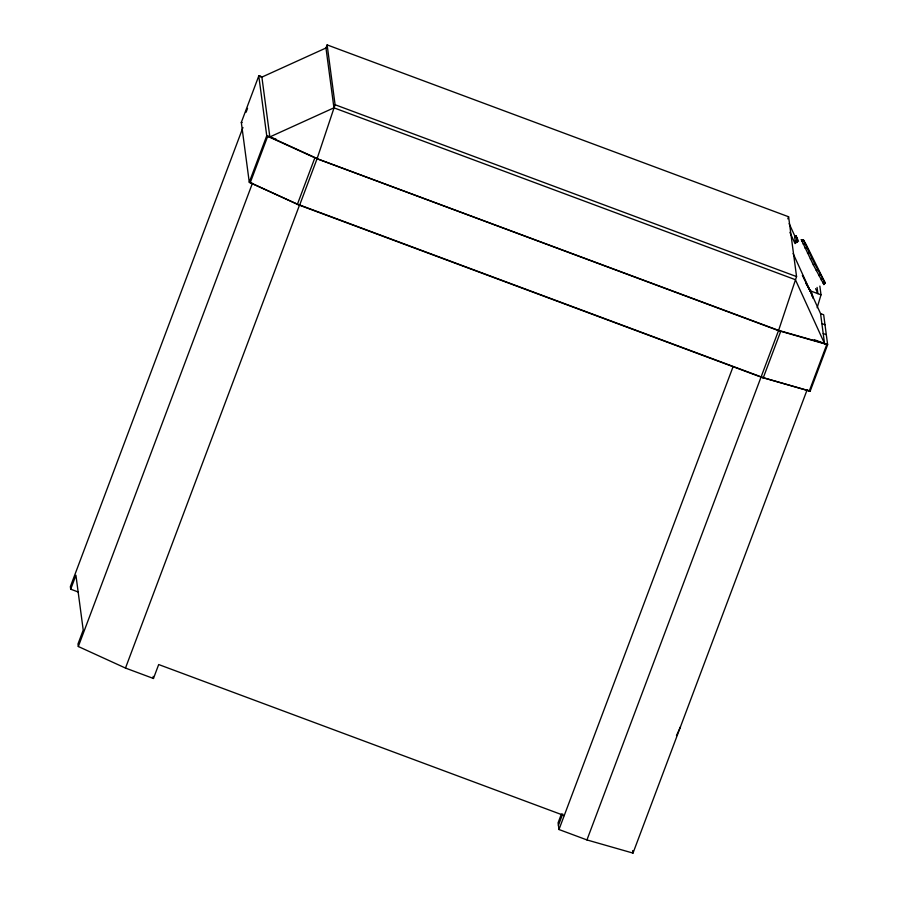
<?xml version="1.0" encoding="UTF-8"?>
<svg xmlns="http://www.w3.org/2000/svg" width="898" height="898" viewBox="0 0 898 898"><rect width="100%" height="100%" fill="white"/><g stroke="black" fill="none" stroke-linecap="round" stroke-linejoin="round"><path stroke-width="1.35" d="M817.158 307.711L821.008 294.825L819.852 286.092M793.125 253.539L820.559 313.604L823.668 314.76L827.642 344.686L810.176 391.146L761.055 377.104L299.595 205.238L317.061 158.766L335.089 104.729L327.13 44.9L788.601 216.766L796.56 276.595L778.521 330.632L586.944 839.933L558.983 829.516L558.085 822.826L561.418 813.958M327.13 44.9L325.974 47.998L261.89 77.105L258.781 75.948L266.74 135.778L249.274 182.249L299.595 205.238L249.274 182.249L241.315 122.409L258.781 75.948L262.306 76.835M246.086 112.228L247.545 108.355M242.943 127.505L70.358 586.675L70.695 589.2L78.463 592.085M70.695 589.2L75.926 575.259L83.222 630.082L77.98 644.023L78.317 646.515L125.484 668.067L153.457 678.484L158.688 664.542L564.213 815.575M78.317 646.515L252.383 183.405L250.216 182.777L267.683 136.316L266.74 135.778L276.326 139.347M125.484 668.067L299.562 204.957L759.742 376.352M558.421 825.318L562.709 813.914M787.815 218.831L788.601 216.766M558.983 829.516L733.082 366.687M586.944 839.933L633 853.1L807.066 389.99L810.176 391.146M676.475 735.619L680.437 726.897M825.206 282.993L823.926 284.543L813.274 264.787L801.297 239.676L803.463 239.889L806.078 244.346L825.206 282.993L814.733 263.945L803.227 239.811M823.926 284.543L824.959 282.915M822.916 282.937L823.994 281.366M821.21 279.918L822.355 278.47M818.92 275.675L820.155 274.395M816.215 270.523L817.562 269.445M813.274 264.787L814.733 263.945M761.055 377.104L809.3 391L826.755 344.54L824.532 343.519L795.392 279.693L333.933 107.827L269.849 136.934L267.683 136.316L317.061 158.766L778.521 330.632L827.642 344.686L814.183 339.669M798.524 241.281L796.099 235.871L794.595 236.556L795.404 242.628M810.299 258.882L811.871 258.265M807.482 253.202L809.165 252.809M805.023 248.129L806.808 247.927M803.093 244.009L804.956 243.975M801.824 241.124L803.732 241.203M803.463 239.889L801.297 239.676M241.315 122.409L242.202 122.555M761.021 376.823L763.244 377.845L780.71 331.373L778.487 330.363L314.85 157.868L297.384 204.34L299.562 204.957M778.487 330.363L824.532 343.519L820.559 313.604M335.089 104.729L796.56 276.595M810.131 290.772L821.008 294.825M821.883 323.583L824.993 324.739M823.208 333.551L826.317 334.707M259.668 76.083L261.89 77.105L269.849 136.934L317.016 158.486M802.374 275.428L803.643 277.92M803.957 278.694L812.522 295.386L812.881 298.136M789.151 223.624L795.437 237.386M789.903 232.335L795.044 243.605M815.62 288.662L817.91 293.668L817.079 287.427M811.455 293.433L811.803 296.071M796.852 237.633L797.48 242.292M796.099 235.871L796.908 241.944M795.65 240.653L795.965 242.976M632.663 850.608L633 853.1M325.974 47.998L333.933 107.827M153.176 676.385L153.457 678.484M811.085 291.39A27.142 0.763 63.2 0 1 806.034 283.364M810.849 291.367A25.357 0.707 63.2 0 1 807.886 286.642M807.358 285.699A25.357 0.707 63.2 0 1 806.213 283.566"/></g></svg>
